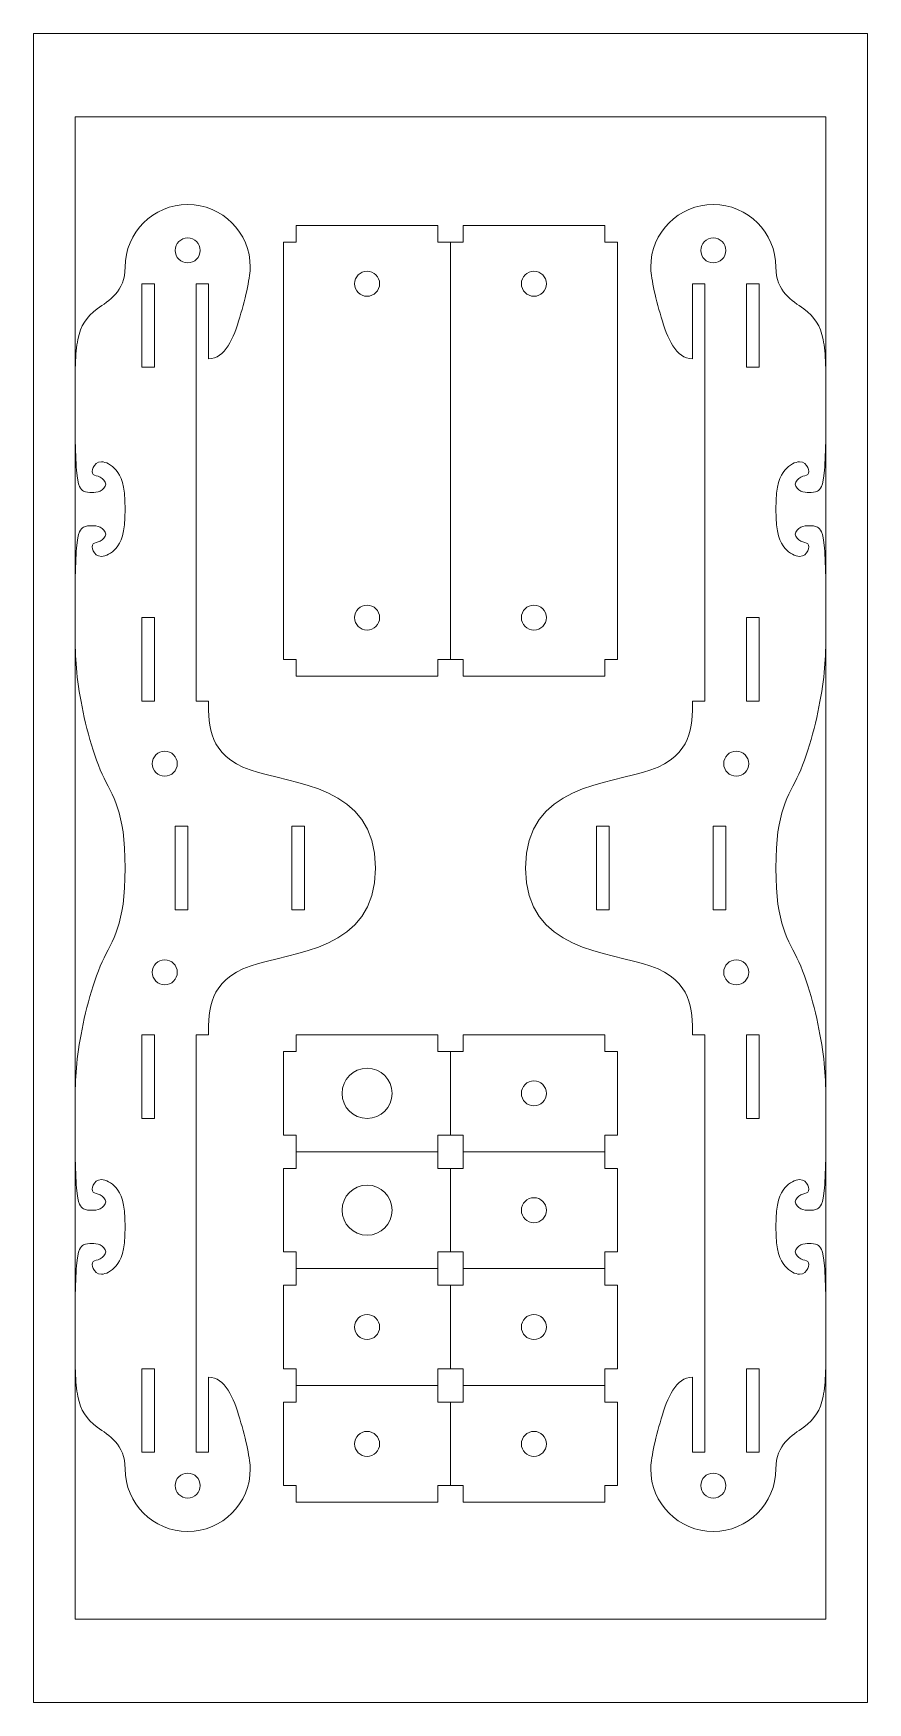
# Model space of a CAD drawing. Header units: millimetres. Extents: x 0 to 100, y 0 to 200.
import ezdxf

# ---------------------------------------------------------------- set-up
doc = ezdxf.new("R2010")
doc.units = ezdxf.units.MM
doc.layers.add('construction', color=1, linetype='Continuous', lineweight=0, true_color=0xff0000, plot=False)
doc.layers.add('cut', color=18, linetype='Continuous', lineweight=0, true_color=0x000000)
doc.layers.add('cutFirst', color=4, linetype='Continuous', lineweight=0, true_color=0x00ffff)

msp = doc.modelspace()

# ---------------------------------------------------------------- linework, layer by layer
at = {"layer": 'construction'}
for p, q in [((100, 200), (0, 200)), ((0, 200), (0, 0)), ((100, 0), (100, 200)), ((95, 190), (5, 190)), ((5, 190), (5, 10)), ((95, 10), (95, 190)), ((5, 10), (95, 10)), ((0, 0), (100, 0))]:
    msp.add_line(p, q, dxfattribs=at)
at = {"layer": 'cut'}
for p, q in [((31.5, 175), (31.5, 177)), ((31.5, 177), (48.5, 177)), ((48.5, 175), (48.5, 177)), ((51.5, 175), (51.5, 177)), ((51.5, 177), (68.5, 177)), ((68.5, 175), (68.5, 177)), ((30, 175), (31.5, 175)), ((30, 125), (30, 175)), ((50, 175), (48.5, 175)), ((50, 125), (50, 175)), ((50, 175), (51.5, 175)), ((70, 175), (68.5, 175)), ((70, 125), (70, 175)), ((19.5, 120), (19.5, 170)), ((21, 170), (19.5, 170)), ((21, 161), (21, 170)), ((79, 161), (79, 170)), ((79, 170), (80.5, 170)), ((80.5, 120), (80.5, 170)), ((30, 125), (31.5, 125)), ((31.5, 125), (31.5, 123)), ((50, 125), (48.5, 125)), ((48.5, 125), (48.5, 123)), ((50, 125), (51.5, 125)), ((51.5, 125), (51.5, 123)), ((70, 125), (68.5, 125)), ((68.5, 125), (68.5, 123)), ((48.5, 123), (31.5, 123)), ((68.5, 123), (51.5, 123)), ((21, 120), (19.5, 120)), ((79, 120), (80.5, 120)), ((51.5, 78), (51.5, 80)), ((51.5, 80), (68.5, 80)), ((19.5, 80), (19.5, 30)), ((21, 80), (19.5, 80)), ((30, 78), (31.5, 78)), ((31.5, 78), (31.5, 80)), ((48.5, 80), (31.5, 80)), ((48.5, 78), (48.5, 80)), ((68.5, 78), (68.5, 80)), ((70, 78), (68.5, 78)), ((70, 68), (70, 78)), ((79, 80), (80.5, 80)), ((80.5, 80), (80.5, 30)), ((30, 78), (30, 68)), ((50, 78), (48.5, 78)), ((50, 68), (50, 78)), ((50, 78), (51.5, 78)), ((30, 68), (31.5, 68)), ((31.5, 68), (31.5, 66)), ((50, 68), (48.5, 68)), ((48.5, 68), (48.5, 66)), ((50, 68), (51.5, 68)), ((51.5, 68), (51.5, 66)), ((70, 68), (68.5, 68)), ((68.5, 68), (68.5, 66)), ((31.5, 64), (31.5, 66)), ((48.5, 66), (31.5, 66)), ((48.5, 64), (48.5, 66)), ((50, 64), (48.5, 64)), ((51.5, 64), (51.5, 66)), ((51.5, 66), (68.5, 66)), ((68.5, 64), (68.5, 66)), ((30, 64), (30, 54)), ((30, 64), (31.5, 64)), ((50, 54), (50, 64)), ((50, 64), (51.5, 64)), ((70, 64), (68.5, 64)), ((70, 54), (70, 64)), ((30, 54), (31.5, 54)), ((31.5, 54), (31.5, 52)), ((50, 54), (48.5, 54)), ((48.5, 54), (48.5, 52)), ((50, 54), (51.5, 54)), ((51.5, 54), (51.5, 52)), ((70, 54), (68.5, 54)), ((68.5, 54), (68.5, 52)), ((31.5, 50), (31.5, 52)), ((31.5, 52), (48.5, 52)), ((48.5, 50), (48.5, 52)), ((51.5, 50), (51.5, 52)), ((51.5, 52), (68.5, 52)), ((68.5, 50), (68.5, 52)), ((30, 40), (30, 50)), ((30, 50), (31.5, 50)), ((50, 50), (48.5, 50)), ((50, 40), (50, 50)), ((50, 50), (51.5, 50)), ((70, 50), (68.5, 50)), ((70, 40), (70, 50)), ((21, 39), (21, 30)), ((30, 40), (31.5, 40)), ((31.5, 40), (31.5, 38)), ((50, 40), (48.5, 40)), ((48.5, 40), (48.5, 38)), ((50, 40), (51.5, 40)), ((51.5, 40), (51.5, 38)), ((70, 40), (68.5, 40)), ((68.5, 40), (68.5, 38)), ((79, 39), (79, 30)), ((31.5, 36), (31.5, 38)), ((31.5, 38), (48.5, 38)), ((48.5, 36), (48.5, 38)), ((51.5, 36), (51.5, 38)), ((51.5, 38), (68.5, 38)), ((68.5, 36), (68.5, 38)), ((30, 26), (30, 36)), ((30, 36), (31.5, 36)), ((50, 36), (48.5, 36)), ((50, 26), (50, 36)), ((50, 36), (51.5, 36)), ((70, 36), (68.5, 36)), ((70, 26), (70, 36)), ((21, 30), (19.5, 30)), ((79, 30), (80.5, 30)), ((70, 26), (68.5, 26)), ((30, 26), (31.5, 26)), ((31.5, 26), (31.5, 24)), ((31.5, 24), (48.5, 24)), ((50, 26), (48.5, 26)), ((48.5, 26), (48.5, 24)), ((50, 26), (51.5, 26)), ((51.5, 26), (51.5, 24)), ((68.5, 26), (68.5, 24)), ((51.5, 24), (68.5, 24))]:
    msp.add_line(p, q, dxfattribs=at)
for centre, start, end in [((18.5, 172), 0, 180), ((81.5, 172), 0, 180), ((18.5, 28), 180, 0), ((81.5, 28), 180, 0)]:
    msp.add_arc(centre, 7.5, start, end, dxfattribs=at)
for points in [[(11, 172), (11, 169), (7, 167), (5, 164), (5, 157), (5, 146), (6, 145), (7, 145), (8, 145), (9, 146), (8, 147), (7, 147), (7, 148), (8, 149), (10, 148), (11, 146), (11, 143)], [(21, 161), (23, 161), (25, 166), (26, 171), (26, 172)], [(79, 161), (77, 161), (75, 166), (74, 171), (74, 172)], [(89, 172), (89, 169), (93, 167), (95, 164), (95, 157), (95, 146), (94, 145), (93, 145), (92, 145), (91, 146), (92, 147), (93, 147), (93, 148), (92, 149), (90, 148), (89, 146), (89, 143)], [(11, 100), (11, 107), (8, 110), (5, 122), (5, 129), (5, 140), (6, 141), (7, 141), (8, 141), (9, 140), (8, 139), (7, 139), (7, 138), (8, 137), (10, 138), (11, 140), (11, 143)], [(89, 100), (89, 107), (92, 110), (95, 122), (95, 129), (95, 140), (94, 141), (93, 141), (92, 141), (91, 140), (92, 139), (93, 139), (93, 138), (92, 137), (90, 138), (89, 140), (89, 143)], [(41, 100), (41, 110), (21, 110), (21, 117), (21, 120)], [(59, 100), (59, 110), (79, 110), (79, 117), (79, 120)], [(11, 100), (11, 93), (8, 90), (5, 78), (5, 71), (5, 60), (6, 59), (7, 59), (8, 59), (9, 60), (8, 61), (7, 61), (7, 62), (8, 63), (10, 62), (11, 60), (11, 57)], [(41, 100), (41, 90), (21, 90), (21, 83), (21, 80)], [(59, 100), (59, 90), (79, 90), (79, 83), (79, 80)], [(89, 100), (89, 93), (92, 90), (95, 78), (95, 71), (95, 60), (94, 59), (93, 59), (92, 59), (91, 60), (92, 61), (93, 61), (93, 62), (92, 63), (90, 62), (89, 60), (89, 57)], [(11, 28), (11, 31), (7, 33), (5, 36), (5, 43), (5, 54), (6, 55), (7, 55), (8, 55), (9, 54), (8, 53), (7, 53), (7, 52), (8, 51), (10, 52), (11, 54), (11, 57)], [(89, 28), (89, 31), (93, 33), (95, 36), (95, 43), (95, 54), (94, 55), (93, 55), (92, 55), (91, 54), (92, 53), (93, 53), (93, 52), (92, 51), (90, 52), (89, 54), (89, 57)], [(21, 39), (23, 39), (25, 34), (26, 29), (26, 28)], [(79, 39), (77, 39), (75, 34), (74, 29), (74, 28)]]:
    msp.add_open_spline(points, degree=3, dxfattribs=at)
at = {"layer": 'cutFirst'}
for p, q in [((13, 160), (13, 170)), ((13, 170), (14.5, 170)), ((14.5, 170), (14.5, 160)), ((87, 170), (85.5, 170)), ((85.5, 170), (85.5, 160)), ((87, 160), (87, 170)), ((14.5, 160), (13, 160)), ((85.5, 160), (87, 160)), ((13, 120), (13, 130)), ((13, 130), (14.5, 130)), ((14.5, 130), (14.5, 120)), ((87, 130), (85.5, 130)), ((85.5, 130), (85.5, 120)), ((87, 120), (87, 130)), ((14.5, 120), (13, 120)), ((85.5, 120), (87, 120)), ((17, 105), (17, 95)), ((18.5, 105), (17, 105)), ((18.5, 95), (18.5, 105)), ((31, 105), (31, 95)), ((32.5, 105), (31, 105)), ((32.5, 95), (32.5, 105)), ((69, 105), (67.5, 105)), ((67.5, 105), (67.5, 95)), ((69, 95), (69, 105)), ((83, 105), (81.5, 105)), ((81.5, 105), (81.5, 95)), ((83, 95), (83, 105)), ((17, 95), (18.5, 95)), ((31, 95), (32.5, 95)), ((67.5, 95), (69, 95)), ((81.5, 95), (83, 95)), ((13, 80), (13, 70)), ((14.5, 80), (13, 80)), ((14.5, 70), (14.5, 80)), ((85.5, 70), (85.5, 80)), ((85.5, 80), (87, 80)), ((87, 80), (87, 70)), ((13, 70), (14.5, 70)), ((87, 70), (85.5, 70)), ((85.5, 30), (85.5, 40)), ((85.5, 40), (87, 40)), ((13, 40), (13, 30)), ((14.5, 40), (13, 40)), ((14.5, 30), (14.5, 40)), ((87, 40), (87, 30)), ((87, 30), (85.5, 30)), ((13, 30), (14.5, 30))]:
    msp.add_line(p, q, dxfattribs=at)
for centre, radius in [((18.5, 174), 1.5), ((81.5, 174), 1.5), ((40, 170), 1.5), ((60, 170), 1.5), ((40, 130), 1.5), ((60, 130), 1.5), ((15.75, 112.5), 1.5), ((84.25, 112.5), 1.5), ((15.75, 87.5), 1.5), ((84.25, 87.5), 1.5), ((40, 73), 3), ((60, 73), 1.5), ((40, 59), 3), ((60, 59), 1.5), ((40, 45), 1.5), ((60, 45), 1.5), ((40, 31), 1.5), ((60, 31), 1.5), ((18.5, 26), 1.5), ((81.5, 26), 1.5)]:
    msp.add_circle(centre, radius, dxfattribs=at)

doc.saveas('drawing.dxf')
